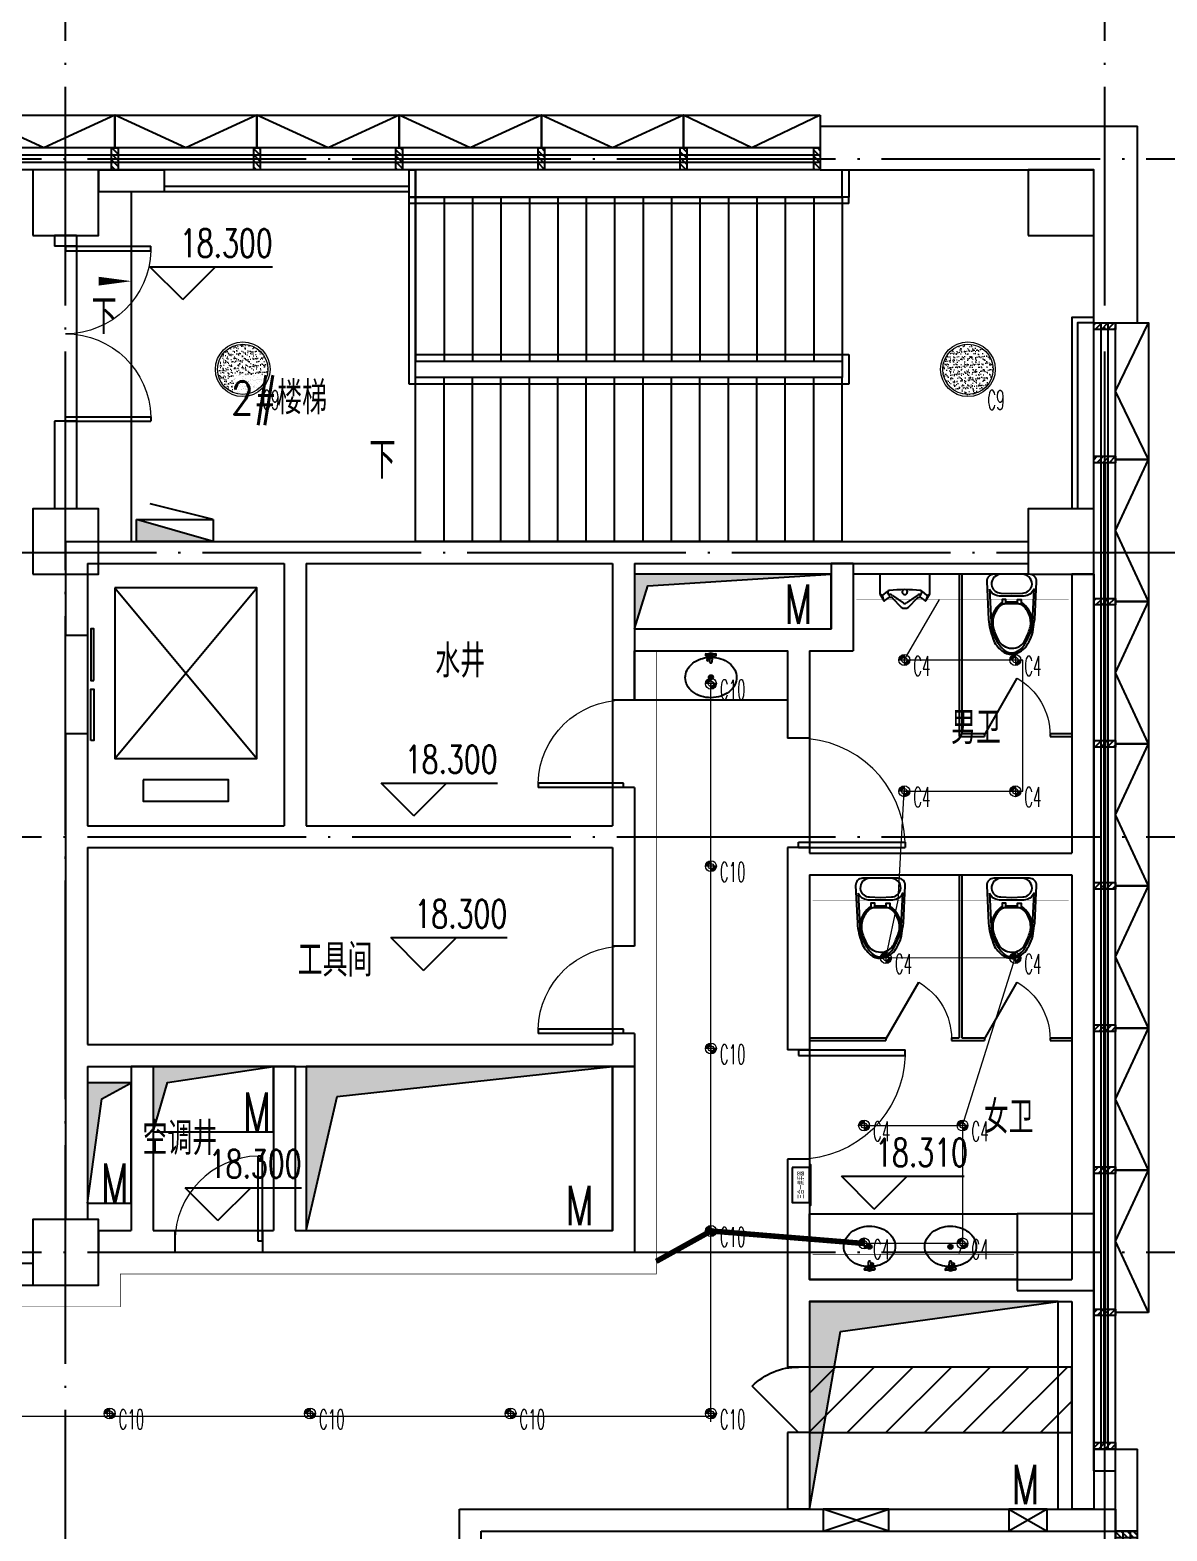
# Model space of a CAD drawing. Extents: x -621157 to 1764546, y -106808 to 741893.
# Drawn here: x 597744 to 608138, y 131982 to 145710 of the extents above; entities that cross this region are included whole.
import ezdxf
from ezdxf.enums import TextEntityAlignment as Align
from ezdxf.xclip import XClip

# ---------------------------------------------------------------- set-up
doc = ezdxf.new("R2010")
doc.units = 0
doc.header["$LTSCALE"] = 1000
doc.header["$MEASUREMENT"] = 0
doc.header["$XCLIPFRAME"] = 0
doc.linetypes.add('XREF-A-101-平面图_t3$0$__DASH', pattern=[0.35, 0.25, -0.1])
doc.linetypes.add('XREF-A-101-平面图_t3$0$DOTE', pattern=[2.42, 2, -0.2, 0.02, -0.2])
for name, color, linetype in [('0-底图', 7, 'Continuous'), ('WIRE-照明', 4, 'Continuous'), ('XREF-A-101-平面图_t3$0$A-COLUMN', 8, 'Continuous'), ('XREF-A-101-平面图_t3$0$A-CURTWALL', 8, 'Continuous'), ('XREF-A-101-平面图_t3$0$A-DIM_ELEV', 8, 'Continuous'), ('XREF-A-101-平面图_t3$0$A-DOTE', 8, 'Continuous'), ('XREF-A-101-平面图_t3$0$A-GROUND', 8, 'Continuous'), ('XREF-A-101-平面图_t3$0$A-LEAD-AROW', 8, 'Continuous'), ('XREF-A-101-平面图_t3$0$A-PUB_HATCH', 8, 'Continuous'), ('XREF-A-101-平面图_t3$0$A-RAIL', 8, 'Continuous'), ('XREF-A-101-平面图_t3$0$A-ROOM-CH', 8, 'Continuous'), ('XREF-A-101-平面图_t3$0$A-SEE', 8, 'Continuous'), ('XREF-A-101-平面图_t3$0$A-STAIR', 8, 'Continuous'), ('XREF-A-101-平面图_t3$0$A-WALL', 8, 'Continuous'), ('XREF-A-101-平面图_t3$0$A-WALL-FILL', 8, 'Continuous'), ('XREF-A-101-平面图_t3$0$A-WINDOW', 8, 'Continuous'), ('XREF-A-101-平面图_t3$0$A-开启符号', 8, 'Continuous'), ('XREF-A-101-平面图_t3$0$A-背衬铝板', 8, 'Continuous'), ('XREF-A-101-平面图_t3$0$DIM_SYMB', 8, 'Continuous'), ('XREF-A-101-平面图_t3$0$EQUIP_消火栓', 8, 'Continuous'), ('XREF-A-101-平面图_t3$0$HANDRAIL', 8, 'Continuous'), ('XREF-A-101-平面图_t3$0$I-LVTRY', 8, 'Continuous'), ('XREF-A-101-平面图_t3$0$I-LVTRY-H', 8, 'Continuous'), ('XREF-A-101-平面图_t3$0$I-WALL-GYPSUM', 8, 'Continuous'), ('XREF-A-101-平面图_t3$0$LVTRY', 8, 'Continuous'), ('XREF-A-101-平面图_t3$0$M-HOLE', 8, 'Continuous'), ('XREF-A-101-平面图_t3$0$PUB_TEXT', 8, 'Continuous'), ('XREF-A-101-平面图_t3$0$STAIR', 8, 'Continuous'), ('XREF-A-101-平面图_t3$0$wipess', 8, 'Continuous')]:
    doc.layers.add(name, color=color, linetype=linetype)
doc.layers.add('00-dali线', color=3, linetype='Continuous', true_color=0x00ff00)
doc.layers.add('00-照明回路线', color=6, linetype='Continuous', lineweight=0)
doc.layers.add('LIGHT-INF', color=6, linetype='Continuous', lineweight=0)
doc.styles.add('INF DIM', font='SIMPLEX.SHX', dxfattribs={"width": 0.7, "bigfont": 'hztxt.shx'})
doc.styles.get("Standard").update_dxf_attribs({"font": 'romans.shx', "bigfont": 'HZDXC.SHX'})
doc.styles.add('XREF-A-101-平面图_t3$0$-HZDXCROMANS', font='ROMANS.shx', dxfattribs={"bigfont": 'HZDXC.shx'})
doc.styles.add('XREF-A-101-平面图_t3$0$_TCH_DIM', font='SIMPLEX', dxfattribs={"bigfont": 'GBCBIG'})
doc.styles.add('XREF-A-101-平面图_t3$0$A-101-0-A-106-0(平面图）最终版参照底图_t3$0$XZC', font='simsun.ttc', dxfattribs={"width": 0.8})
doc.styles.add('XREF-A-101-平面图_t3$0$A-STANDARD', font='SIMPLEX', dxfattribs={"bigfont": 'GBCBIG'})
doc.styles.add('XREF-A-101-平面图_t3$0$hzdxcROMANS', font='ROMANS', dxfattribs={"width": 0.8, "bigfont": 'HZDXC'})
doc.linetypes.add('LED', pattern='A,6,-3.5,["LED",Standard,S=2.54,R=0,X=-2.54,Y=-1.27],-4.8', length=14.3)

# ---------------------------------------------------------------- blocks, each defined once
blk = doc.blocks.new('XREF-A-101-平面图_t3$0$G$C869EB286')
at = {"layer": 'XREF-A-101-平面图_t3$0$A-WINDOW'}
h = blk.add_hatch(dxfattribs=at)
h.set_pattern_fill('ANSI31', color=256, scale=25)
h.set_pattern_definition([(45, (-143.957, -89940), (-28.0633, 28.0633), [])])
h.paths.add_polyline_path([(0, 60), (200, 60), (200, 0), (0, 0)])
blk.add_lwpolyline([(0, 60), (200, 60), (200, 0), (0, 0)], close=True, dxfattribs=at)
blk = doc.blocks.new('XREF-A-101-平面图_t3$0$柱网4F')
at = {"layer": 'XREF-A-101-平面图_t3$0$A-COLUMN'}
for points in [[(56700, -700), (57300, -700), (57300, -100), (56700, -100)], [(65800, -700), (66400, -700), (66400, -100), (65800, -100)], [(56700, -3800), (57300, -3800), (57300, -3200), (56700, -3200)], [(65800, -3800), (66400, -3800), (66400, -3200), (65800, -3200)], [(56700, -10300), (57300, -10300), (57300, -9700), (56700, -9700)], [(65700, -10350), (66400, -10350), (66400, -9650), (65700, -9650)]]:
    blk.add_lwpolyline(points, close=True, dxfattribs=at)
blk = doc.blocks.new('XREF-A-101-平面图_t3$0$G$C4CF66747')
at = {"layer": 'XREF-A-101-平面图_t3$0$DIM_SYMB'}
blk.add_lwpolyline([(-6430, -2750, 0, 0, 0), (-1244, -2750, 0, 0, 0), (-1244, -1100, 0, 0, 0), (-5870, -1100, 80, 0, 0), (-6170, -1100, 0, 0, 0)], format="xyseb", dxfattribs=at)
at = {"layer": 'XREF-A-101-平面图_t3$0$HANDRAIL'}
for p, q in [((-2340, -350), (-6360, -350)), ((-6360, -410), (-6360, -350)), ((-2340, -410), (-6360, -410)), ((-2340, -410), (-2340, -350))]:
    blk.add_line(p, q, dxfattribs=at)
for points in [[(-6360, -100), (-6300, -100), (-6300, -350), (-6360, -350)], [(-2400, -100), (-2340, -100), (-2340, -350), (-2400, -350)]]:
    blk.add_lwpolyline(points, close=True, dxfattribs=at)
at = {"layer": 'XREF-A-101-平面图_t3$0$STAIR'}
for p, q in [((-6360, -2060), (-6360, -350)), ((-6360, -350), (-6300, -350)), ((-6300, -350), (-2400, -350)), ((-6300, -350), (-6300, -1850)), ((-6300, -2000), (-6300, -350)), ((-6040, -350), (-6040, -1850)), ((-5780, -350), (-5780, -1850)), ((-5520, -350), (-5520, -1850)), ((-5260, -350), (-5260, -1850)), ((-5000, -350), (-5000, -1850)), ((-4740, -350), (-4740, -1850)), ((-4480, -350), (-4480, -1850)), ((-4220, -350), (-4220, -1850)), ((-3960, -350), (-3960, -1850)), ((-3700, -350), (-3700, -1850)), ((-3440, -350), (-3440, -1850)), ((-3180, -350), (-3180, -1850)), ((-2920, -350), (-2920, -1850)), ((-2660, -350), (-2660, -1850)), ((-2400, -350), (-2400, -1850)), ((-6300, -1790), (-2340, -1790)), ((-6300, -1790), (-6300, -1850)), ((-6300, -2000), (-6300, -1850)), ((-6300, -1850), (-2400, -1850)), ((-6300, -1850), (-2400, -1850)), ((-2400, -1850), (-2400, -2000)), ((-2340, -1790), (-2340, -2060)), ((-2400, -2000), (-6300, -2000)), ((-6300, -3500), (-6300, -2000)), ((-2400, -2000), (-6300, -2000)), ((-6040, -3500), (-6040, -2000)), ((-5780, -3500), (-5780, -2000)), ((-5520, -3500), (-5520, -2000)), ((-5260, -3500), (-5260, -2000)), ((-5000, -3500), (-5000, -2000)), ((-4740, -3500), (-4740, -2000)), ((-4480, -3500), (-4480, -2000)), ((-4220, -3500), (-4220, -2000)), ((-3960, -3500), (-3960, -2000)), ((-3700, -3500), (-3700, -2000)), ((-3440, -3500), (-3440, -2000)), ((-3180, -3500), (-3180, -2000)), ((-2920, -3500), (-2920, -2000)), ((-2660, -3500), (-2660, -2000)), ((-2400, -3500), (-2400, -2000)), ((-2340, -2060), (-6360, -2060)), ((-2400, -3500), (-6300, -3500))]:
    blk.add_line(p, q, dxfattribs=at)
blk.add_lwpolyline([(-6300, -350), (-6300, -100)], dxfattribs=at)
at = {"layer": 'XREF-A-101-平面图_t3$0$PUB_TEXT', "style": 'XREF-A-101-平面图_t3$0$_TCH_DIM'}
blk.add_text('下', height=338, dxfattribs=at).set_placement((-6725, -2925))
blk = doc.blocks.new('XREF-A-101-平面图_t3$0$ROOM')
at = {"layer": 'XREF-A-101-平面图_t3$0$A-ROOM-CH', "style": 'XREF-A-101-平面图_t3$0$-HZDXCROMANS', "width": 0.6}
for tag, p in [('中文房间名称', (0, -1000)), ('英文房间名称', (0, -1500))]:
    blk.add_attdef(tag, text='', height=300, dxfattribs=at).set_placement(p, align=Align.CENTER)
blk = doc.blocks.new('XREF-A-101-平面图_t3$0$$TWTSYS$00000508')
for p, q in [((-0.5, 0.5), (0.324, 1.224)), ((-0.5, 0.5), (-0.5, -0.5)), ((-0.5, -0.5), (0.5, 0.5)), ((0.5, 0.5), (-0.5, 0.5)), ((0.5, -0.5), (0.5, 0.5)), ((-0.5, -0.5), (0.5, -0.5))]:
    blk.add_line(p, q)
blk.add_solid([(0.5, -0.5), (0.5, 0.5), (-0.5, -0.5)])
blk = doc.blocks.new('XREF-A-101-平面图_t3$0$G$C156FCA62')
at = {"layer": 'XREF-A-101-平面图_t3$0$EQUIP_消火栓', "xscale": -700, "yscale": 200, "zscale": 700}
blk.add_blockref('XREF-A-101-平面图_t3$0$$TWTSYS$00000508', (58000, 336600), dxfattribs=at)
blk = doc.blocks.new('XREF-A-101-平面图_t3$0$轴网(3)')
at = {"layer": 'XREF-A-101-平面图_t3$0$A-DOTE', "linetype": 'XREF-A-101-平面图_t3$0$DOTE'}
for p, q in [((57000, -3300), (57000, 43300)), ((66500, -3300), (66500, 43300)), ((-3300, 40000), (69800, 40000)), ((55830.8, 36400), (69800, 36400)), ((-3300, 33800), (69800, 33800)), ((-3300, 30000), (69800, 30000))]:
    blk.add_line(p, q, dxfattribs=at)
blk = doc.blocks.new('XREF-A-101-平面图_t3$0$$lvtry$00000194')
at = {"color": 0}
for p, q in [((-17, -27), (-17, -17)), ((17, -27), (17, -17))]:
    blk.add_line(p, q, dxfattribs=at)
blk.add_lwpolyline([(14, -39, -0.067374), (92, -53, -0.088152), (166, -93, -0.105269), (218, -155, -0.121685), (235, -224, -0.121685), (218, -292, -0.105269), (166, -355, -0.088152), (92, -394, -0.078966), (0, -409, -0.078966), (-92, -394, -0.088152), (-166, -355, -0.105269), (-218, -292, -0.121685), (-235, -224, -0.121685), (-218, -155, -0.105269), (-166, -93, -0.088152), (-92, -53, -0.059935), (-23, -40, -0.059935)], format="xyb", dxfattribs=at)
for centre, radius in [((0, -27), 16.7), ((0, -221), 20), ((0, -221), 15)]:
    blk.add_circle(centre, radius, dxfattribs=at)
for centre, radius, start, end in [((0, -17), 16.7, 0, 180), ((-40, -17), 10.1, 106.6096, 258.1648), ((-64, 250), 259, 274.7069, 282.3732), ((-75, -197), 173, 71.36, 79.1873), ((-29, -63), 6.77, 155.344, 308.3224), ((-171, 35), 166, 324.8411, 338.1337), ((-171, 35), 170, 324.8411, 331.3523), ((-29, -63), 3.37, 155.344, 308.3224), ((100, -178), 170, 132.3141, 138.8253), ((100, -178), 166, 125.5327, 138.8253), ((-12, -42), 10.6, 201.8924, 261.774), ((-381, -99), 372, 2.3982, 6.7627), ((0, -80), 9.9, 201.7837, 338.2163), ((64, 250), 259, 257.6268, 265.2931), ((381, -99), 372, 170.1008, 177.6018), ((75, -197), 173, 100.8127, 110.4191), ((40, -17), 10.1, 281.8352, 73.3904)]:
    blk.add_arc(centre, radius, start, end, dxfattribs=at)
for p in [(0, -27), (0, -221)]:
    blk.add_point(p, dxfattribs=at)
blk = doc.blocks.new('XREF-A-101-平面图_t3$0$A-VEGA-2-LAY-1-01（B栋办公楼）$0$$TCHSYS$APDOOR2D')
blk.add_line((0.5, 0), (0, 0.866))
at = {"lineweight": 13}
blk.add_arc((0.5, 0), 1, 120, 180, dxfattribs=at)
blk = doc.blocks.new('XREF-A-101-平面图_t3$0$马桶A')
blk.add_wipeout([(227, 298), (227, 304), (226, 310), (225, 316), (223, 322), (221, 328), (219, 333), (215, 338), (212, 343), (207, 347), (203, 351), (198, 355), (193, 358), (187, 361), (181, 363), (175, 364), (169, 365), (163, 365), (-163, 365), (-169, 365), (-175, 364), (-181, 363), (-187, 361), (-193, 358), (-198, 355), (-203, 351), (-207, 347), (-212, 343), (-215, 338), (-219, 333), (-221, 328), (-224, 322), (-225, 316), (-226, 310), (-227, 304), (-227, 298), (-211, -47), (-208, -78), (-203, -108), (-197, -139), (-170, -228), (-164, -243), (-156, -259), (-148, -273), (-137, -287), (-115, -312), (-90, -335), (-82, -342), (-73, -348), (-63, -353), (-53, -357), (-43, -361), (-32, -363), (-22, -365), (-11, -365), (0, -365), (16, -363), (31, -360), (47, -356), (62, -350), (76, -343), (90, -335), (102, -327), (114, -317), (124, -306), (133, -294), (141, -281), (169, -230), (179, -209), (187, -186), (193, -163), (196, -140), (211, -47)]).dxf.layer = 'XREF-A-101-平面图_t3$0$wipess'
at = {"color": 35, "linetype": 'ByBlock'}
blk.add_line((53, 109), (-53, 109), dxfattribs=at)
at = {"color": 0, "linetype": 'Continuous'}
blk.add_lwpolyline([(227, 298, 0.431726), (163, 365), (-163, 365, 0.431435), (-227, 298), (-211, -47, 0.05293), (-197, -139, 0.015625), (-170, -228, 0.092508), (-137, -287, 0.041886), (-90, -335, 0.199313), (0, -365, 0.124065), (90, -335, 0.122705), (141, -281, 0.00916), (169, -230, 0.093585), (196, -140, -0.024039), (211, -47)], format="xyb", close=True, dxfattribs=at)
at = {"color": 35}
for points in [[(-101, 194), (0, 190), (101, 194, 0.31346), (183, 257, 0.214355), (170, 326, 0.233297), (103, 365), (-107, 365, 0.214741), (-170, 326, 0.214469), (-182, 253, 0.149897), (-150, 211, 0.149897), (-101, 194)], [(-204, 229), (-189, -72, 0.039846), (-181, -133, 0.096207), (-126, -263, 0.060028), (-69, -329, 0.204422), (0, -353, 0.133941), (69, -329, 0.129163), (125, -263, -0.000598), (157, -200, 0.056687), (181, -133, 0.051135), (189, -72), (204, 229, -0.272391), (111, 165), (-111, 165, -0.270676), (-204, 229)], [(107, 73, 0.09365), (83, 89, 0.098915), (54, 95), (-55, 95, 0.096282), (-83, 89, 0.096282), (-108, 73, 0.05557), (-140, 34, 0.05557), (-163, -11, 0.092989), (-174, -76, 0.063501), (-167, -129, 0.057856), (-124, -235, 0.268831), (0, -311, 0.294074), (124, -235, 0.034416), (167, -129, 0.087024), (174, -76, 0.134611), (140, 34, 0.061058), (107, 73)]]:
    blk.add_lwpolyline(points, format="xyb", close=True, dxfattribs=at)
at = {"color": 35, "linetype": 'ByBlock'}
for points in [[(-53, 95), (-53, 136), (-87, 136), (-87, 88)], [(53, 95), (53, 136), (86, 136), (86, 88)]]:
    blk.add_lwpolyline(points, dxfattribs=at)
for centre, start, end in [((52, -92), 124.5259, 171.7782), ((-52, -92), 8.2064, 55.4741)]:
    blk.add_arc(centre, 244, start, end, dxfattribs=at)
blk = doc.blocks.new('XREF-A-101-平面图_t3$0$A-101-0-A-106-0(平面图）最终版参照底图_t3$0$A$C852bf139')
at = {"ltscale": 100}
for points in [[(-25, 157), (-345, 157), (-345, 0), (-25, 0)], [(-370, 0), (-370, -13), (0, -13), (0, 0)]]:
    blk.add_lwpolyline(points, close=True, dxfattribs=at)
at = {"style": 'XREF-A-101-平面图_t3$0$A-101-0-A-106-0(平面图）最终版参照底图_t3$0$XZC', "width": 0.6}
blk.add_text('三合一烘手器', height=50, dxfattribs=at).set_placement((-185, 79), align=Align.MIDDLE_CENTER)
blk = doc.blocks.new('XREF-A-101-平面图_t3$0$URN--02')
blk.add_wipeout([(-457, 0), (0, 0), (0, -178), (-36, -240), (-36, -240), (-36, -241), (-37, -241), (-37, -241), (-37, -241), (-37, -241), (-38, -242), (-38, -242), (-39, -242), (-40, -243), (-41, -243), (-41, -243), (-42, -243), (-43, -243), (-44, -242), (-45, -242), (-45, -242), (-46, -241), (-47, -240), (-48, -239), (-52, -236), (-58, -231), (-64, -226), (-70, -221), (-76, -217), (-79, -214), (-83, -211), (-88, -209), (-84, -211), (-90, -209), (-95, -208), (-100, -208), (-104, -210), (-108, -211), (-112, -214), (-116, -219), (-120, -223), (-181, -285), (-198, -303), (-203, -306), (-211, -309), (-218, -311), (-222, -311), (-235, -311), (-244, -310), (-250, -308), (-257, -304), (-262, -300), (-271, -290), (-282, -279), (-294, -267), (-304, -257), (-314, -246), (-330, -230), (-339, -221), (-345, -215), (-352, -210), (-356, -209), (-361, -208), (-368, -209), (-378, -214), (-395, -228), (-412, -241), (-413, -242), (-415, -243), (-417, -243), (-420, -242), (-421, -240), (-457, -178)]).dxf.layer = 'XREF-A-101-平面图_t3$0$wipess'
at = {"color": 0, "linetype": 'Continuous'}
blk.add_lwpolyline([(-222, -311, 0.202919), (-195, -300), (-113, -216, -0.389432), (-79, -214), (-45, -241, 0.462615), (-36, -240), (0, -178), (0, 0), (-457, 0), (-457, -178), (-421, -240, 0.462594), (-412, -241), (-378, -214, -0.372868), (-345, -215), (-262, -300, 0.202811), (-235, -311)], format="xyb", close=True, dxfattribs=at)
at = {"color": 35}
for points in [[(-457, -178), (-439, -192, 0.359145), (-431, -192)], [(-85, -149, 0.063072), (-372, -149)], [(-237, -140, 5.328794), (-220, -140)], [(-67, -157, 0.147155), (-87, -149)], [(0, -178), (-18, -192, -0.359152), (-26, -192), (-67, -157)]]:
    blk.add_lwpolyline(points, format="xyb", dxfattribs=at)
at = {"color": 39}
for points in [[(-435, -194), (-422, -238)], [(-376, -188), (-383, -165)], [(-341, -193), (-243, -262)], [(-116, -193), (-214, -262)], [(-81, -188), (-74, -165)], [(-22, -194), (-35, -238)]]:
    blk.add_lwpolyline(points, dxfattribs=at)
at = {"color": 35}
blk.add_lwpolyline([(-390, -157), (-431, -192)], dxfattribs=at)
at = {"color": 39}
for points in [[(-370, -149, 0.147155), (-390, -157)], [(-372, -149, 0.460813), (-383, -165)], [(-341, -193, 0.216515), (-377, -186)], [(-376, -188, 0.333711), (-364, -197)], [(-243, -262, 0.319648), (-214, -262)], [(-80, -186, 0.216515), (-116, -193)], [(-93, -197, 0.33371), (-81, -188)], [(-74, -165, 0.460816), (-85, -149)]]:
    blk.add_lwpolyline(points, format="xyb", dxfattribs=at)
blk = doc.blocks.new('XREF-A-101-平面图_t3$0$G$CFDD5568B')
at = {"layer": 'XREF-A-101-平面图_t3$0$LVTRY'}
for p, q in [((65700, -3700), (64100, -3700)), ((65070, -3700), (65070, -5182)), ((65095, -3700), (65095, -5157)), ((65070, -5182), (65300, -5182)), ((65095, -5157), (65300, -5157)), ((65900, -5157), (66100, -5157)), ((65900, -5182), (66100, -5182)), ((65070, -6450), (65070, -7938)), ((65095, -6450), (65095, -7938)), ((63700, -7938), (64400, -7938)), ((65000, -7938), (65070, -7938)), ((65095, -7938), (65300, -7938)), ((65900, -7938), (66100, -7938)), ((63700, -7963), (64400, -7963)), ((65000, -7963), (65100, -7963)), ((65100, -7963), (65300, -7963)), ((65900, -7963), (66100, -7963))]:
    blk.add_line(p, q, dxfattribs=at)
for points in [[(62100, -4400), (63500, -4400), (63500, -4850), (62100, -4850)], [(65600, -10150), (63700, -10150), (63700, -9550), (65600, -9550)]]:
    blk.add_lwpolyline(points, close=True, dxfattribs=at)
for points in [[(65300, -5157), (65300, -5182)], [(65900, -5157), (65900, -5182)], [(64400, -7938), (64400, -7963)], [(65000, -7938), (65000, -7963)], [(65300, -7938), (65300, -7963)], [(65900, -7938), (65900, -7963)]]:
    blk.add_lwpolyline(points, dxfattribs=at)
at = {"layer": 'XREF-A-101-平面图_t3$0$I-LVTRY', "rotation": 89.99999999999999}
blk.add_blockref('XREF-A-101-平面图_t3$0$A-101-0-A-106-0(平面图）最终版参照底图_t3$0$A$C852bf139', (63700, -9100), dxfattribs=at)
at = {"layer": 'XREF-A-101-平面图_t3$0$LVTRY'}
for p, rotation in [((62799, -4420), 0.3060095053980139), ((64251, -10071), 180.3060095053978), ((64991, -10071), 180.3060095053978)]:
    blk.add_blockref('XREF-A-101-平面图_t3$0$$lvtry$00000194', p, dxfattribs=dict(at, rotation=rotation))
at = {"layer": 'XREF-A-101-平面图_t3$0$LVTRY', "xscale": -600, "yscale": 600, "zscale": 25}
for p in [(65600, -5170), (64700, -7950), (65600, -7950)]:
    blk.add_blockref('XREF-A-101-平面图_t3$0$A-VEGA-2-LAY-1-01（B栋办公楼）$0$$TCHSYS$APDOOR2D', p, dxfattribs=at)
at = {"layer": 'XREF-A-101-平面图_t3$0$LVTRY'}
for p in [(64350, -6845), (65550, -6845)]:
    blk.add_blockref('XREF-A-101-平面图_t3$0$马桶A', p, dxfattribs=at)
at = {"layer": 'XREF-A-101-平面图_t3$0$I-LVTRY-H'}
blk.add_blockref('XREF-A-101-平面图_t3$0$URN--02', (64801, -3700), dxfattribs=at)
at = {"layer": 'XREF-A-101-平面图_t3$0$LVTRY'}
blk.add_blockref('XREF-A-101-平面图_t3$0$马桶A', (65550, -4065), dxfattribs=at)
blk = doc.blocks.new('XREF-A-101-平面图_t3$0$G$C646F86AA')
at = {"layer": 'XREF-A-101-平面图_t3$0$EQUIP_消火栓', "xscale": -700, "yscale": 200, "zscale": 700}
blk.add_blockref('XREF-A-101-平面图_t3$0$$TWTSYS$00000508', (58000, 336600), dxfattribs=at)
blk = doc.blocks.new('XREF-A-101-平面图_t3$0$DOOR2DLIB$SYSLIB$00000107')
at = {"color": 0}
for p, q in [((0.45, 0.975), (0.5, 0.975)), ((0.45, 0), (0.45, 0.975)), ((0.5, 0), (0.5, 0.975)), ((0.5, 0), (0.45, 0))]:
    blk.add_line(p, q, dxfattribs=at)
at = {"color": 0, "lineweight": 13}
blk.add_arc((0.475, 0), 0.975, 91.4693, 180, dxfattribs=at)
blk = doc.blocks.new('*U25240')
at = {"color": 0}
blk.add_line((-450, 100), (450, 100), dxfattribs=at)
for points in [[(-40, 160), (-510, 160), (-510, 130), (-40, 130)], [(510, 130), (40, 130), (40, 160), (510, 160)]]:
    blk.add_lwpolyline(points, close=True, dxfattribs=at)
blk = doc.blocks.new('*U25239')
at = {"color": 0, "xscale": 0.001111111111111111, "yscale": 0.001111111111111111, "zscale": 0.001111111111111111}
blk.add_blockref('*U25240', (0, 0), dxfattribs=at)
blk = doc.blocks.new('XREF-A-101-平面图_t3$0$DOOR2DLIB$SYSLIB$00000108')
at = {"color": 0}
for p, q in [((-0.5, 0), (-0.5, 0.4875)), ((-0.475, 0.4875), (-0.5, 0.4875)), ((-0.475, 0), (-0.475, 0.4875)), ((0.475, 0), (0.475, 0.4875)), ((0.475, 0.4875), (0.5, 0.4875)), ((0.5, 0), (0.5, 0.4875)), ((-0.5, 0), (-0.475, 0)), ((0.5, 0), (0.475, 0))]:
    blk.add_line(p, q, dxfattribs=at)
at = {"color": 0, "lineweight": 13}
for centre, start, end in [((-0.4875, 0), 0, 88.53072), ((0.4875, 0), 91.46928, 180)]:
    blk.add_arc(centre, 0.4875, start, end, dxfattribs=at)
blk = doc.blocks.new('XREF-A-101-平面图_t3$0$WINDOW2DLIB$SYSLIB$00000001')
at = {"color": 0}
for points in [[(-0.5, 0.5), (-0.5, -0.5)], [(-0.5, 0.5), (0.5, 0.5)], [(0.5, -0.5), (0.5, 0.5)], [(0.5, 0.1667), (-0.5, 0.1667)], [(0.5, -0.1667), (-0.5, -0.1667)], [(-0.5, -0.5), (0.5, -0.5)]]:
    blk.add_lwpolyline(points, dxfattribs=at)
blk = doc.blocks.new('XREF-A-101-平面图_t3$0$DOOR2DLIB$SYSLIB$00000101')
at = {"color": 0}
blk.add_line((0.5, 0), (-0.207, 0.707), dxfattribs=at)
blk.add_arc((0.5, 0), 1, 135, 180, dxfattribs=at)
blk = doc.blocks.new('XREF-A-101-平面图_t3')
at = {"layer": 'XREF-A-101-平面图_t3$0$A-SEE', "transparency": 33554559}
h = blk.add_hatch(dxfattribs=at)
h.set_pattern_fill('普通砖', color=256, scale=100)
h.set_pattern_definition([(45, (-5e-07, 200479.5), (-176.77677, 176.77677), [])])
h.paths.add_polyline_path([(263800, 328350), (266200, 328350), (266200, 328950), (263800, 328950)])
at = {"layer": 'XREF-A-101-平面图_t3$0$A-CURTWALL'}
for p, q in [((263900, 340100), (248400, 340100)), ((263900, 340033), (248400, 340033)), ((263900, 339967), (248400, 339967)), ((263900, 339900), (248400, 339900)), ((266400, 328200), (266400, 338500)), ((266467, 328200), (266467, 338500)), ((266533, 328200), (266533, 338500)), ((266600, 328200), (266600, 338500))]:
    blk.add_line(p, q, dxfattribs=at)
at = {"layer": 'XREF-A-101-平面图_t3$0$A-DIM_ELEV'}
for p, q in [((258071, 338712), (257771, 339012)), ((257771, 339012), (258892, 339012)), ((258071, 338712), (258371, 339012))]:
    blk.add_line(p, q, dxfattribs=at)
at = {"layer": 'XREF-A-101-平面图_t3$0$A-GROUND'}
blk.add_lwpolyline([(257600, 339700), (257600, 336500)], dxfattribs=at)
at = {"layer": 'XREF-A-101-平面图_t3$0$A-LEAD-AROW'}
blk.add_lwpolyline([(257104, 338881, 0, 0, 0), (257604, 338881, 0, 80, 0), (257304, 338881, 0, 0, 0)], format="xyseb", dxfattribs=at)
at = {"layer": 'XREF-A-101-平面图_t3$0$A-RAIL'}
for points in [[(257900, 339750), (260140, 339750)], [(257900, 339700), (260140, 339700)], [(266400, 338550), (266200, 338550), (266200, 336800)], [(266400, 338500), (266250, 338500), (266250, 336800)]]:
    blk.add_lwpolyline(points, dxfattribs=at)
at = {"layer": 'XREF-A-101-平面图_t3$0$A-SEE', "transparency": 33554559}
blk.add_lwpolyline([(263800, 328350), (266200, 328350), (266200, 328950), (263800, 328950)], close=True, dxfattribs=at)
at = {"layer": 'XREF-A-101-平面图_t3$0$A-WALL'}
for p, q in [((266400, 336200), (266400, 333650)), ((266400, 333650), (266400, 333650)), ((266400, 333650), (266400, 333450)), ((266400, 333450), (266400, 329650)), ((266400, 333450), (266400, 333450)), ((266400, 329650), (266400, 327650)), ((266600, 327650), (266600, 327450))]:
    blk.add_line(p, q, dxfattribs=at)
at = {"layer": 'XREF-A-101-平面图_t3$0$A-WALL-FILL', "color": 171}
for p, q in [((263900, 340300), (266800, 340300)), ((263900, 340300), (263900, 339900)), ((266800, 338500), (266800, 340300)), ((257300, 339900), (257900, 339900)), ((257300, 339900), (257300, 339700)), ((257900, 339900), (257900, 339700)), ((263900, 339900), (266400, 339900)), ((266400, 338500), (266400, 339900)), ((257300, 339700), (257900, 339700)), ((256900, 339300), (256900, 339200)), ((257100, 339300), (256900, 339300)), ((257100, 339300), (257100, 339200)), ((266400, 338500), (266800, 338500)), ((256900, 337600), (256900, 336800)), ((257100, 337600), (257100, 336800)), ((257100, 336800), (256900, 336800)), ((266400, 328000), (266400, 328200)), ((266400, 328200), (266600, 328200)), ((266600, 328000), (266600, 328200)), ((266600, 327450), (266600, 328200)), ((266600, 328200), (266800, 328200)), ((266800, 327450), (266800, 328200)), ((266400, 328000), (266600, 328000))]:
    blk.add_line(p, q, dxfattribs=at)
for points in [[(257100, 339200), (256900, 339200)], [(257100, 337600), (256900, 337600)], [(266600, 327450), (266800, 327450)]]:
    blk.add_lwpolyline(points, dxfattribs=at)
at = {"layer": 'XREF-A-101-平面图_t3$0$A-WINDOW'}
blk.add_line((257100, 339200), (257100, 337600), dxfattribs=at)
at = {"layer": 'XREF-A-101-平面图_t3$0$A-开启符号', "linetype": 'Continuous'}
for points in [[(257450, 340400), (257450, 340100), (256150, 340100), (256150, 340400)], [(258750, 340400), (258750, 340100), (257450, 340100), (257450, 340400)], [(260050, 340400), (260050, 340100), (258750, 340100), (258750, 340400)], [(261350, 340400), (261350, 340100), (260050, 340100), (260050, 340400)], [(262650, 340400), (262650, 340100), (261350, 340100), (261350, 340400)], [(263900, 340400), (263900, 340100), (262650, 340100), (262650, 340400)], [(266900, 337250), (266600, 337250), (266600, 338500), (266900, 338500)], [(266900, 335950), (266600, 335950), (266600, 337250), (266900, 337250)], [(266900, 334650), (266600, 334650), (266600, 335950), (266900, 335950)], [(266900, 333350), (266600, 333350), (266600, 334650), (266900, 334650)], [(266900, 332050), (266600, 332050), (266600, 333350), (266900, 333350)], [(266900, 330750), (266600, 330750), (266600, 332050), (266900, 332050)], [(266900, 329450), (266600, 329450), (266600, 330750), (266900, 330750)]]:
    blk.add_lwpolyline(points, close=True, dxfattribs=at)
for points in [[(257450, 340400), (256800, 340100), (256150, 340400)], [(258750, 340400), (258100, 340100), (257450, 340400)], [(260050, 340400), (259400, 340100), (258750, 340400)], [(261350, 340400), (260700, 340100), (260050, 340400)], [(262650, 340400), (262000, 340100), (261350, 340400)], [(263900, 340400), (263275, 340100), (262650, 340400)], [(266900, 337250), (266600, 337875), (266900, 338500)], [(266900, 335950), (266600, 336600), (266900, 337250)], [(266900, 334650), (266600, 335300), (266900, 335950)], [(266900, 333350), (266600, 334000), (266900, 334650)], [(266900, 332050), (266600, 332700), (266900, 333350)], [(266900, 330750), (266600, 331400), (266900, 332050)], [(266900, 329450), (266600, 330100), (266900, 330750)]]:
    blk.add_lwpolyline(points, dxfattribs=at)
at = {"layer": 'XREF-A-101-平面图_t3$0$A-背衬铝板', "color": 6, "linetype": 'XREF-A-101-平面图_t3$0$__DASH', "ltscale": 0.5, "const_width": 30}
blk.add_lwpolyline([(266500, 328260), (266500, 337220)], dxfattribs=at)
for name, p in [('XREF-A-101-平面图_t3$0$G$C156FCA62', (200000, 0)), ('XREF-A-101-平面图_t3$0$G$C4CF66747', (266500, 340000))]:
    blk.add_blockref(name, p)
at = {"layer": 'XREF-A-101-平面图_t3$0$A-COLUMN'}
blk.add_blockref('XREF-A-101-平面图_t3$0$柱网4F', (200000, 340000), dxfattribs=at)
at = {"layer": 'XREF-A-101-平面图_t3$0$A-DOTE'}
blk.add_blockref('XREF-A-101-平面图_t3$0$轴网(3)', (200000, 300000), dxfattribs=at)
at = {"layer": 'XREF-A-101-平面图_t3$0$A-ROOM-CH'}
ref = blk.add_blockref('XREF-A-101-平面图_t3$0$ROOM', (258952, 338663), dxfattribs=at)
ref.add_attrib('中文房间名称', '2#楼梯', dxfattribs={"height": 300, "style": 'XREF-A-101-平面图_t3$0$-HZDXCROMANS', "width": 0.8}).set_placement((258952, 337663), align=Align.CENTER)
ref = blk.add_blockref('XREF-A-101-平面图_t3$0$ROOM', (260608, 336257), dxfattribs=at)
ref.add_attrib('中文房间名称', '水井', dxfattribs={"height": 300, "style": 'XREF-A-101-平面图_t3$0$-HZDXCROMANS', "width": 0.8}).set_placement((260608, 335257), align=Align.CENTER)
ref = blk.add_blockref('XREF-A-101-平面图_t3$0$ROOM', (265323, 335647), dxfattribs=at)
ref.add_attrib('中文房间名称', '男卫', dxfattribs={"height": 300, "style": 'XREF-A-101-平面图_t3$0$-HZDXCROMANS', "width": 0.8}).set_placement((265323, 334647), align=Align.CENTER)
ref = blk.add_blockref('XREF-A-101-平面图_t3$0$ROOM', (259464, 333521), dxfattribs=at)
ref.add_attrib('中文房间名称', '工具间', dxfattribs={"height": 300, "style": 'XREF-A-101-平面图_t3$0$-HZDXCROMANS', "width": 0.8}).set_placement((259464, 332521), align=Align.CENTER)
ref = blk.add_blockref('XREF-A-101-平面图_t3$0$ROOM', (265623, 332085), dxfattribs=at)
ref.add_attrib('中文房间名称', '女卫', dxfattribs={"height": 300, "style": 'XREF-A-101-平面图_t3$0$-HZDXCROMANS', "width": 0.8}).set_placement((265623, 331085), align=Align.CENTER)
ref = blk.add_blockref('XREF-A-101-平面图_t3$0$ROOM', (258045, 331890), dxfattribs=at)
ref.add_attrib('中文房间名称', '空调井', dxfattribs={"height": 300, "style": 'XREF-A-101-平面图_t3$0$-HZDXCROMANS', "width": 0.8}).set_placement((258045, 330890), align=Align.CENTER)
at = {"layer": 'XREF-A-101-平面图_t3$0$A-WINDOW'}
for p, rotation in [((257420, 340100), 270), ((258720, 340100), 270), ((260020, 340100), 270), ((261320, 340100), 270), ((262620, 340100), 270), ((263840, 340100), 270), ((266600, 338500), 180), ((266600, 337280), 180), ((266600, 335980), 180), ((266600, 334680), 180), ((266600, 333380), 180), ((266600, 332080), 180), ((266600, 330780), 180), ((266600, 329480), 180), ((266600, 328260), 180)]:
    blk.add_blockref('XREF-A-101-平面图_t3$0$G$C869EB286', p, dxfattribs=dict(at, rotation=rotation))
for name, p, xscale, yscale, zscale, rotation in [('XREF-A-101-平面图_t3$0$DOOR2DLIB$SYSLIB$00000108', (257000, 338400), -1600, 1600, -1600, 270.0000000000008), ('XREF-A-101-平面图_t3$0$WINDOW2DLIB$SYSLIB$00000001', (266700, 323900), 7100.000000004191, 200, 7100.000000004191, 90)]:
    blk.add_blockref(name, p, dxfattribs=dict(at, xscale=xscale, yscale=yscale, zscale=zscale, rotation=rotation))
at = {"layer": 'XREF-A-101-平面图_t3$0$A-WINDOW', "xscale": -1}
blk.add_blockref('XREF-A-101-平面图_t3$0$G$C869EB286', (266800, 327390), dxfattribs=at)
at = {"layer": 'XREF-A-101-平面图_t3$0$A-DIM_ELEV', "color": 7, "style": 'XREF-A-101-平面图_t3$0$A-STANDARD', "width": 0.705882}
blk.add_text('18.300', height=255, dxfattribs=at).set_placement((258045, 339102))
at = {"layer": 'XREF-A-101-平面图_t3$0$A-LEAD-AROW', "color": 7, "style": 'XREF-A-101-平面图_t3$0$A-STANDARD'}
blk.add_text('下', height=320, dxfattribs=at).set_placement((257238, 338398))
blk.add_blockref('XREF-A-101-平面图_t3$0$G$CFDD5568B', (200100, 339900))
at = {"layer": 'XREF-A-101-平面图_t3$0$A-PUB_HATCH'}
h = blk.add_hatch(color=256, dxfattribs=at)
h.dxf.hatch_style = 1
h.paths.add_polyline_path([(264000, 336200), (262200, 336200), (262200, 335700), (262322, 336096)])
h = blk.add_hatch(color=256, dxfattribs=at)
h.dxf.hatch_style = 1
h.paths.add_polyline_path([(258900, 331700), (257800, 331700), (257800, 331100), (257932, 331552)])
h = blk.add_hatch(color=256, dxfattribs=at)
h.dxf.hatch_style = 1
h.paths.add_polyline_path([(262000, 331700), (259200, 331700), (259200, 330200), (259484, 331424)])
h = blk.add_hatch(color=256, dxfattribs=at)
h.dxf.hatch_style = 1
h.paths.add_polyline_path([(257600, 331550), (257200, 331550), (257200, 330450), (257332, 331402)])
h = blk.add_hatch(color=256, dxfattribs=at)
h.dxf.hatch_style = 1
h.paths.add_polyline_path([(266075, 329550), (263800, 329550), (263800, 327650), (264084, 329274)])
at = {"layer": 'XREF-A-101-平面图_t3$0$A-DIM_ELEV'}
for p, q in [((260184, 333990), (259884, 334290)), ((259884, 334290), (260948, 334290)), ((260184, 333990), (260484, 334290)), ((260273, 332578), (259973, 332878)), ((259973, 332878), (261036, 332878)), ((260273, 332578), (260573, 332878)), ((258393, 330290), (258093, 330590)), ((258093, 330590), (259156, 330590)), ((258393, 330290), (258693, 330590)), ((264393, 330395), (264093, 330695)), ((264093, 330695), (265214, 330695)), ((264393, 330395), (264693, 330695))]:
    blk.add_line(p, q, dxfattribs=at)
at = {"layer": 'XREF-A-101-平面图_t3$0$A-STAIR'}
for p, q in [((257450, 336075), (258750, 334515)), ((257450, 334515), (258750, 336075))]:
    blk.add_line(p, q, dxfattribs=at)
for points in [[(257450, 336075), (257450, 334515), (258750, 334515), (258750, 336075)], [(257710, 334320), (257710, 334125), (258490, 334125), (258490, 334320)]]:
    blk.add_lwpolyline(points, close=True, dxfattribs=at)
at = {"layer": 'XREF-A-101-平面图_t3$0$A-WALL'}
for p, q in [((264000, 336300), (264000, 335700)), ((264200, 336300), (264000, 336300)), ((264200, 336300), (264200, 335500)), ((266200, 336200), (266200, 333650)), ((266400, 336200), (266200, 336200)), ((262200, 335700), (263700, 335700)), ((262200, 335700), (262200, 335500)), ((263700, 335700), (264000, 335700)), ((262200, 335500), (263600, 335500)), ((263600, 335500), (263600, 334700)), ((263800, 335500), (263800, 334700)), ((263800, 335500), (264200, 335500)), ((263600, 333700), (263600, 333550)), ((263800, 333700), (263800, 333650)), ((263800, 333650), (266200, 333650)), ((263600, 333550), (263600, 331850)), ((263800, 333450), (263800, 331850)), ((263800, 333450), (266200, 333450)), ((266200, 333450), (266200, 329750)), ((257600, 331700), (257600, 330200)), ((257800, 331700), (257600, 331700)), ((257800, 331700), (257800, 330200)), ((258900, 331700), (258900, 330200)), ((259100, 331700), (258900, 331700)), ((259100, 331700), (259100, 330200)), ((262000, 331700), (262000, 330200)), ((262200, 331700), (262000, 331700)), ((262200, 331700), (262200, 330000)), ((263600, 330850), (263600, 329650)), ((263800, 330850), (263800, 329750)), ((257300, 330200), (257600, 330200)), ((257300, 330200), (257300, 330000)), ((257800, 330200), (258000, 330200)), ((258800, 330200), (258900, 330200)), ((259100, 330200), (262000, 330200)), ((257300, 330000), (257700, 330000)), ((257700, 330000), (258000, 330000)), ((258800, 330000), (259000, 330000)), ((259000, 330000), (262200, 330000)), ((263800, 329750), (266200, 329750)), ((263600, 329650), (263600, 328950)), ((263800, 329550), (266200, 329550)), ((263800, 329550), (263800, 328950)), ((266200, 329550), (266200, 327650)), ((263600, 328350), (263600, 327650)), ((263800, 328350), (263800, 327650)), ((260600, 327650), (266600, 327650)), ((260600, 312450), (260600, 327650)), ((263800, 327650), (263600, 327650)), ((266400, 327650), (266200, 327650)), ((260800, 327450), (266600, 327450)), ((260800, 312650), (260800, 327450))]:
    blk.add_line(p, q, dxfattribs=at)
for points in [[(263800, 334700), (263600, 334700)], [(263800, 333700), (263600, 333700)], [(263800, 331850), (263600, 331850)], [(263800, 330850), (263600, 330850)], [(258000, 330200), (258000, 330000)], [(258800, 330200), (258800, 330000)], [(263800, 328950), (263600, 328950)], [(263800, 328350), (263600, 328350)]]:
    blk.add_lwpolyline(points, dxfattribs=at)
at = {"layer": 'XREF-A-101-平面图_t3$0$A-WALL-FILL', "color": 171}
for p, q in [((257000, 336500), (259100, 336500)), ((257000, 336500), (257000, 335640)), ((259100, 336500), (262100, 336500)), ((262100, 336500), (265800, 336500)), ((265800, 336500), (265800, 336300)), ((257200, 336300), (259000, 336300)), ((257200, 336300), (257200, 335640)), ((259000, 336300), (259000, 333900)), ((259200, 336300), (259200, 333900)), ((259200, 336300), (262000, 336300)), ((262000, 336300), (262000, 335050)), ((262200, 336300), (262200, 335050)), ((262200, 336300), (265800, 336300)), ((257000, 334740), (257000, 333800)), ((257200, 334740), (257200, 333900)), ((262000, 334250), (262000, 333900)), ((262200, 334250), (262200, 333800)), ((257200, 333900), (259000, 333900)), ((259200, 333900), (262000, 333900)), ((257000, 333800), (257000, 331800)), ((262200, 333800), (262200, 332800)), ((257200, 333700), (259100, 333700)), ((257200, 333700), (257200, 331900)), ((259100, 333700), (262000, 333700)), ((262000, 333700), (262000, 332800)), ((262000, 332000), (262000, 331900)), ((262200, 332000), (262200, 331700)), ((257000, 331800), (257000, 330300)), ((257200, 331900), (262000, 331900)), ((257200, 331700), (257200, 330300)), ((257200, 331700), (262200, 331700)), ((257200, 330300), (257000, 330300))]:
    blk.add_line(p, q, dxfattribs=at)
for points in [[(257200, 335640), (257000, 335640)], [(262200, 335050), (262000, 335050)], [(257200, 334740), (257000, 334740)], [(262200, 334250), (262000, 334250)], [(262200, 332800), (262000, 332800)], [(262200, 332000), (262000, 332000)]]:
    blk.add_lwpolyline(points, dxfattribs=at)
at = {"layer": 'XREF-A-101-平面图_t3$0$A-WINDOW'}
for p, q in [((262000, 335050), (262000, 334250)), ((263800, 334700), (263800, 333700)), ((262000, 332800), (262000, 332000)), ((263800, 331850), (263800, 330850)), ((258000, 330200), (258800, 330200))]:
    blk.add_line(p, q, dxfattribs=at)
at = {"layer": 'XREF-A-101-平面图_t3$0$I-WALL-GYPSUM'}
for p, q in [((256550, 329900), (256700, 329900)), ((256700, 329900), (256700, 329700)), ((256550, 329700), (256700, 329700))]:
    blk.add_line(p, q, dxfattribs=at)
at = {"layer": 'XREF-A-101-平面图_t3$0$M-HOLE'}
for points in [[(262200, 335700), (264000, 335700), (264000, 336200), (262200, 336200)], [(257800, 331100), (258900, 331100), (258900, 331700), (257800, 331700)], [(259200, 330200), (262000, 330200), (262000, 331700), (259200, 331700)], [(257200, 330450), (257600, 330450), (257600, 331550), (257200, 331550)], [(263800, 327650), (266075, 327650), (266075, 329550), (263800, 329550)], [(263925, 327450), (264525, 327450), (264525, 327650), (263925, 327650)], [(265625, 327450), (265975, 327450), (265975, 327650), (265625, 327650)]]:
    blk.add_lwpolyline(points, close=True, dxfattribs=at)
for points in [[(264000, 336200), (262200, 336200), (262200, 335700), (262322, 336096), (264000, 336200)], [(258900, 331700), (257800, 331700), (257800, 331100), (257932, 331552), (258900, 331700)], [(262000, 331700), (259200, 331700), (259200, 330200), (259484, 331424), (262000, 331700)], [(257600, 331550), (257200, 331550), (257200, 330450), (257332, 331402), (257600, 331550)], [(266075, 329550), (263800, 329550), (263800, 327650), (264084, 329274), (266075, 329550)], [(263925, 327450), (264525, 327650)], [(264525, 327450), (263925, 327650)], [(265975, 327650), (265625, 327450)], [(265625, 327650), (265975, 327450)]]:
    blk.add_lwpolyline(points, dxfattribs=at)
blk.add_blockref('XREF-A-101-平面图_t3$0$G$C646F86AA', (200000, 0))
blk.add_blockref('XREF-A-101-平面图_t3$0$G$C646F86AA', (200000, 0))
at = {"layer": 'XREF-A-101-平面图_t3$0$A-WINDOW', "rotation": 270.0000000000008}
for name, p, xscale, yscale, zscale in [('*U25239', (257100, 335190), 900, 900, 900), ('XREF-A-101-平面图_t3$0$DOOR2DLIB$SYSLIB$00000107', (262100, 334650), 800, -800, 800), ('XREF-A-101-平面图_t3$0$DOOR2DLIB$SYSLIB$00000107', (263700, 334200), 1000, 1000, 1000), ('XREF-A-101-平面图_t3$0$DOOR2DLIB$SYSLIB$00000107', (262100, 332400), 800, -800, 800), ('XREF-A-101-平面图_t3$0$DOOR2DLIB$SYSLIB$00000107', (263700, 331350), -1000, 1000, -1000), ('XREF-A-101-平面图_t3$0$DOOR2DLIB$SYSLIB$00000101', (263700, 328650), 600, -600, 600)]:
    blk.add_blockref(name, p, dxfattribs=dict(at, xscale=xscale, yscale=yscale, zscale=zscale))
at = {"layer": 'XREF-A-101-平面图_t3$0$A-WINDOW', "xscale": 800, "yscale": 800, "zscale": 800}
blk.add_blockref('XREF-A-101-平面图_t3$0$DOOR2DLIB$SYSLIB$00000107', (258400, 330100), dxfattribs=at)
at = {"layer": 'XREF-A-101-平面图_t3$0$A-DIM_ELEV', "color": 7, "style": 'XREF-A-101-平面图_t3$0$A-STANDARD', "width": 0.705882}
for s, p in [('18.300', (260101, 334380)), ('18.300', (260189, 332968)), ('18.310', (264401, 330785)), ('18.300', (258309, 330680))]:
    blk.add_text(s, height=255, dxfattribs=at).set_placement(p)
at = {"layer": 'XREF-A-101-平面图_t3$0$M-HOLE', "style": 'XREF-A-101-平面图_t3$0$hzdxcROMANS', "width": 0.7}
for p in [(263571, 335746), (258621, 331100), (257321, 330450), (261571, 330246), (265646, 327696)]:
    blk.add_text('M', height=360, dxfattribs=at).set_placement(p)
blk = doc.blocks.new('A$C6b6344d6')
h = blk.add_hatch(color=8)
h.dxf.hatch_style = 1
h.paths.add_polyline_path([(-50, 0), (-24, 0, -0.414214), (0, 24), (0, 50, 0.414214)])
h.paths.add_polyline_path([(0, -24), (0, -50, 0.414214), (50, 0), (24, 0, -0.414214)])
at = {"color": 8}
for points in [[(50, 0), (-50, 0)], [(0, 50), (0, -50)]]:
    blk.add_lwpolyline(points, dxfattribs=at)
blk.add_circle((0, 0), 50)
blk.add_circle((0, 0), 24.5, dxfattribs=at)
at = {"style": 'INF DIM', "width": 0.5}
blk.add_text('C4', height=180, dxfattribs=at).set_placement((81, -144))
blk = doc.blocks.new('A$C8c40f85b')
h = blk.add_hatch()
h.set_pattern_fill('AR-SAND', color=251)
h.set_pattern_definition([(37.5, (-207815.466, -137699.18), (-1.600031, 48.941324), [0, -38.608, 0, -43.18, 0, -41.275]), (7.5, (-207815.466, -137699.18), (44.952328, 71.68251), [0, -20.828, 0, -34.798, 0, -13.335]), (327.5, (-207846.71, -137699.18), (79.099237, 0.1437185), [0, -12.7, 0, -45.72, 0, -59.69]), (317.5, (-207846.71, -137699.18), (76.355645, 22.292932), [0, -6.35, 0, -29.972, 0, -34.29])])
edge = h.paths.add_edge_path()
edge.add_arc((0, 0), 230, 0, 360)
blk.add_circle((0, 0), 250)
at = {"color": 251}
blk.add_circle((0, 0), 230, dxfattribs=at)
at = {"style": 'INF DIM', "width": 0.5}
blk.add_text('C9', height=180, dxfattribs=at).set_placement((177, -371))
blk = doc.blocks.new('*U24690')
h = blk.add_hatch(color=8)
h.dxf.hatch_style = 1
h.paths.add_polyline_path([(-50, 0), (-24, 0, -0.414214), (0, 24), (0, 50, 0.414214)])
h.paths.add_polyline_path([(0, -24), (0, -50, 0.414214), (50, 0), (24, 0, -0.414214)])
at = {"color": 8}
for points in [[(50, 0), (-50, 0)], [(0, 50), (0, -50)]]:
    blk.add_lwpolyline(points, dxfattribs=at)
blk.add_circle((0, 0), 50)
blk.add_circle((0, 0), 24.5, dxfattribs=at)
at = {"style": 'INF DIM', "width": 0.5}
blk.add_text('C10', height=180, dxfattribs=at).set_placement((81, -144))
blk = doc.blocks.new('G$CAFCF25F8')
at = {"layer": 'LIGHT-INF', "color": 6, "linetype": 'LED', "ltscale": 0.05, "const_width": 5}
for points in [[(64230, -4030), (66170, -4030)], [(5400, -10200), (9000, -10200), (9000, -10500), (57500, -10500), (57500, -10200), (62400, -10200), (62400, -4500)], [(63830, -6780), (66170, -6780)], [(63830, -10020), (65670, -10020)]]:
    blk.add_lwpolyline(points, dxfattribs=at)
at = {"layer": 'LIGHT-INF', "color": 6}
for name, p in [('A$C8c40f85b', (58620, -1925)), ('A$C8c40f85b', (65250, -1925)), ('A$C6b6344d6', (64668, -4584)), ('A$C6b6344d6', (65683, -4584)), ('*U24690', (62900, -4800)), ('A$C6b6344d6', (64668, -5784)), ('A$C6b6344d6', (65683, -5784)), ('*U24690', (62900, -6469)), ('A$C6b6344d6', (64500, -7309)), ('A$C6b6344d6', (65683, -7309)), ('*U24690', (62900, -8137)), ('A$C6b6344d6', (64300, -8841)), ('A$C6b6344d6', (65200, -8841)), ('*U24690', (62900, -9806)), ('A$C6b6344d6', (64300, -9920)), ('A$C6b6344d6', (65200, -9920)), ('*U24690', (57403, -11475)), ('*U24690', (59235, -11475)), ('*U24690', (61068, -11475)), ('*U24690', (62900, -11475))]:
    blk.add_blockref(name, p, dxfattribs=at)
blk = doc.blocks.new('G$C336BFCAD')
at = {"layer": '00-dali线', "ltscale": 5, "const_width": 50}
for points in [[(62800, -9706), (62300, -9984)], [(64200, -9820), (62800, -9706)]]:
    blk.add_lwpolyline(points, dxfattribs=at)
at = {"layer": '00-照明回路线', "ltscale": 5}
for p, q in [((64567, -4484), (64890, -3930)), ((65650, -4484), (64567, -4484)), ((65650, -5684), (65650, -4484)), ((62800, -11450), (62800, -4700)), ((64511, -6680), (64567, -5684)), ((64567, -5684), (65650, -5684)), ((64400, -7210), (64511, -6680)), ((65582, -7209), (64400, -7210)), ((65100, -8741), (65582, -7209)), ((64200, -8741), (65100, -8741)), ((65100, -8741), (65100, -9820)), ((65100, -9820), (64200, -9820)), ((65100, -9820), (65065, -9914)), ((38981, -11400), (62800, -11400))]:
    blk.add_line(p, q, dxfattribs=at)

msp = doc.modelspace()

# ---------------------------------------------------------------- block references
at = {"layer": '0-底图'}
ref = msp.add_blockref('XREF-A-101-平面图_t3', (341069, -195468), dxfattribs=at)
XClip(ref).set_block_clipping_path([(188448.3743934482, 326558.5441184833), (279528.158095957, 347442.7434896522)])

# ---------------------------------------------------------------- next in the draw order: block references
at = {"layer": 'WIRE-照明'}
msp.add_blockref('G$CAFCF25F8', (541069, 144532), dxfattribs=at)

# ---------------------------------------------------------------- next in the draw order: block references
msp.add_blockref('G$C336BFCAD', (541169, 144432), dxfattribs=at)

doc.saveas('drawing.dxf')
